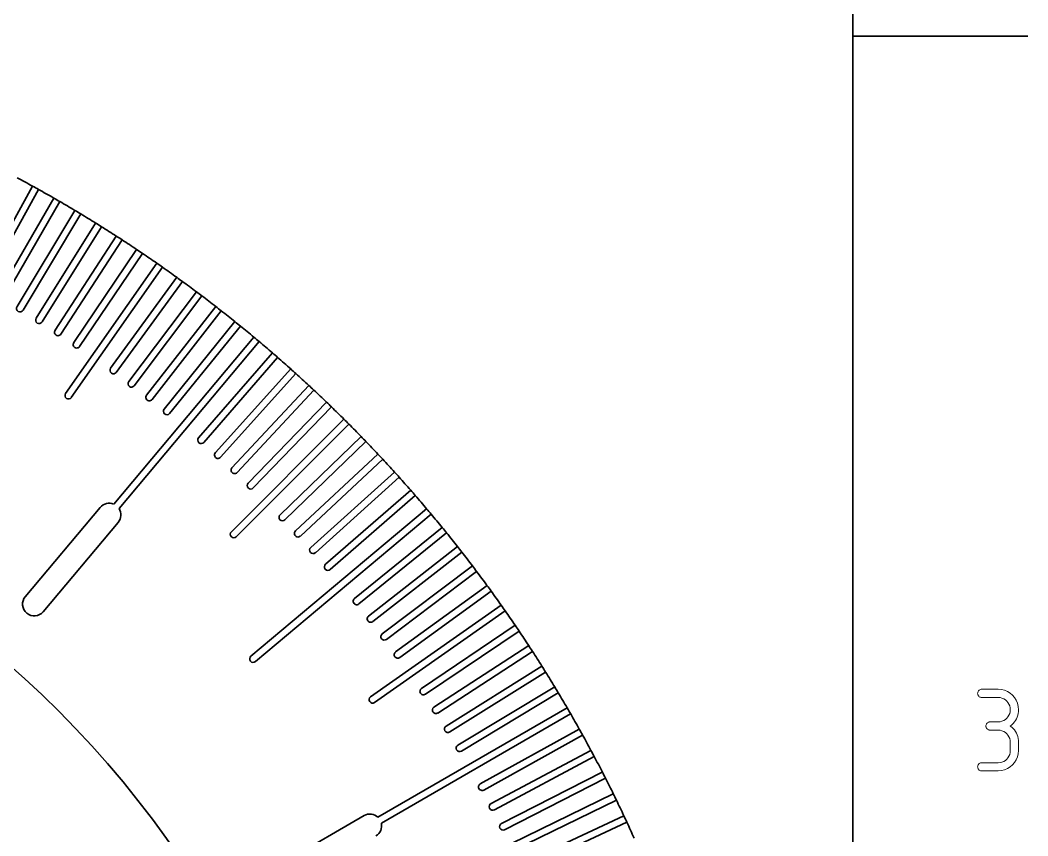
# Model space of a CAD drawing. Extents: x 0 to 297, y 0 to 210.
# Drawn here: x 251.29 to 294.5, y 123.22 to 158.19 of the extents above; entities that cross this region are included whole.
import ezdxf

# ---------------------------------------------------------------- set-up
doc = ezdxf.new("R2010")
doc.units = 0

msp = doc.modelspace()

# ---------------------------------------------------------------- linework, layer by layer
at = {"color": 7, "lineweight": 35}
msp.add_line((287, 10), (287, 200), dxfattribs=at)
at = {"color": 7, "lineweight": 35, "ltscale": 0.1875}
msp.add_line((287, 157.5), (294.5, 157.5), dxfattribs=at)
at = {"color": 7, "lineweight": 35, "ltscale": 0.120305}
msp.add_line((251.815, 151.074), (249.482, 146.865), dxfattribs=at)
at = {"color": 7, "lineweight": 35, "ltscale": 0.120311}
msp.add_line((249.745, 146.719), (252.078, 150.928), dxfattribs=at)
at = {"color": 7, "lineweight": 35, "ltscale": 0.245327}
msp.add_line((252.727, 150.562), (247.821, 142.063), dxfattribs=at)
at = {"color": 7, "lineweight": 35, "ltscale": 0.245333}
msp.add_line((248.081, 141.913), (252.987, 150.412), dxfattribs=at)
at = {"color": 7, "lineweight": 35, "ltscale": 0.120349}
msp.add_line((253.63, 150.034), (251.151, 145.908), dxfattribs=at)
at = {"color": 7, "lineweight": 35, "ltscale": 0.120355}
msp.add_line((251.408, 145.753), (253.887, 149.88), dxfattribs=at)
at = {"color": 7, "lineweight": 35, "ltscale": 0.120372}
msp.add_line((254.523, 149.491), (251.972, 145.407), dxfattribs=at)
at = {"color": 7, "lineweight": 35, "ltscale": 0.120378}
msp.add_line((252.226, 145.248), (254.778, 149.332), dxfattribs=at)
at = {"color": 7, "lineweight": 35, "ltscale": 0.120395}
msp.add_line((255.407, 148.932), (252.784, 144.893), dxfattribs=at)
at = {"color": 7, "lineweight": 35, "ltscale": 0.120402}
msp.add_line((253.036, 144.73), (255.659, 148.769), dxfattribs=at)
at = {"color": 7, "lineweight": 35, "ltscale": 0.120418}
msp.add_line((256.281, 148.358), (253.588, 144.364), dxfattribs=at)
at = {"color": 7, "lineweight": 35, "ltscale": 0.120425}
msp.add_line((253.837, 144.197), (256.53, 148.19), dxfattribs=at)
at = {"color": 7, "lineweight": 35, "ltscale": 0.170443}
msp.add_line((257.145, 147.768), (253.235, 142.184), dxfattribs=at)
at = {"color": 7, "lineweight": 35, "ltscale": 0.17045}
msp.add_line((253.48, 142.011), (257.391, 147.596), dxfattribs=at)
at = {"color": 7, "lineweight": 35, "ltscale": 0.120469}
msp.add_line((257.999, 147.164), (255.166, 143.265), dxfattribs=at)
at = {"color": 7, "lineweight": 35, "ltscale": 0.120476}
msp.add_line((255.409, 143.089), (258.242, 146.988), dxfattribs=at)
at = {"color": 7, "lineweight": 35, "ltscale": 0.120494}
msp.add_line((258.841, 146.545), (255.941, 142.696), dxfattribs=at)
at = {"color": 7, "lineweight": 35, "ltscale": 0.120502}
msp.add_line((256.18, 142.515), (259.081, 146.365), dxfattribs=at)
at = {"color": 7, "lineweight": 35, "ltscale": 0.12052}
msp.add_line((259.673, 145.911), (256.705, 142.112), dxfattribs=at)
at = {"color": 7, "lineweight": 35, "ltscale": 0.120529}
msp.add_line((256.942, 141.928), (259.91, 145.727), dxfattribs=at)
at = {"color": 7, "lineweight": 35, "ltscale": 0.120548}
msp.add_line((260.494, 145.263), (257.46, 141.516), dxfattribs=at)
at = {"color": 7, "lineweight": 35, "ltscale": 0.120556}
msp.add_line((257.693, 141.327), (260.728, 145.074), dxfattribs=at)
at = {"color": 7, "lineweight": 35, "ltscale": 0.233651}
msp.add_line((261.304, 144.601), (255.296, 137.441), dxfattribs=at)
at = {"color": 7, "lineweight": 35, "ltscale": 0.233659}
msp.add_line((255.526, 137.248), (261.534, 144.408), dxfattribs=at)
at = {"color": 7, "lineweight": 35, "ltscale": 0.120604}
msp.add_line((262.101, 143.924), (258.936, 140.283), dxfattribs=at)
at = {"color": 7, "lineweight": 35, "ltscale": 0.120612}
msp.add_line((259.163, 140.087), (262.328, 143.728), dxfattribs=at)
at = {"color": 7, "lineweight": 35, "ltscale": 0.120632}
msp.add_line((262.887, 143.234), (259.658, 139.648), dxfattribs=at)
at = {"color": 7, "lineweight": 35, "ltscale": 0.120641}
msp.add_line((259.881, 139.447), (263.11, 143.034), dxfattribs=at)
at = {"color": 7, "lineweight": 35, "ltscale": 0.120661}
msp.add_line((263.661, 142.53), (260.369, 139), dxfattribs=at)
at = {"color": 7, "lineweight": 35, "ltscale": 0.12067}
msp.add_line((260.588, 138.796), (263.88, 142.326), dxfattribs=at)
at = {"color": 7, "lineweight": 35, "ltscale": 0.120692}
msp.add_line((264.422, 141.813), (261.068, 138.34), dxfattribs=at)
at = {"color": 7, "lineweight": 35, "ltscale": 0.1207}
msp.add_line((261.284, 138.132), (264.638, 141.605), dxfattribs=at)
at = {"color": 7, "lineweight": 35, "ltscale": 0.170722}
msp.add_line((265.171, 141.083), (260.342, 136.254), dxfattribs=at)
at = {"color": 7, "lineweight": 35, "ltscale": 0.170731}
msp.add_line((260.554, 136.042), (265.383, 140.871), dxfattribs=at)
at = {"color": 7, "lineweight": 35, "ltscale": 0.120753}
msp.add_line((265.907, 140.339), (262.432, 136.984), dxfattribs=at)
at = {"color": 7, "lineweight": 35, "ltscale": 0.120761}
msp.add_line((262.641, 136.768), (266.115, 140.124), dxfattribs=at)
at = {"color": 7, "lineweight": 35, "ltscale": 0.120785}
msp.add_line((266.629, 139.583), (263.096, 136.288), dxfattribs=at)
at = {"color": 7, "lineweight": 35, "ltscale": 0.120794}
msp.add_line((263.301, 136.069), (266.834, 139.364), dxfattribs=at)
at = {"color": 7, "lineweight": 35, "ltscale": 0.120817}
msp.add_line((267.339, 138.815), (263.748, 135.581), dxfattribs=at)
at = {"color": 7, "lineweight": 35, "ltscale": 0.120826}
msp.add_line((263.948, 135.358), (267.54, 138.592), dxfattribs=at)
at = {"color": 7, "lineweight": 35, "ltscale": 0.120849}
msp.add_line((268.035, 138.034), (264.387, 134.863), dxfattribs=at)
at = {"color": 7, "lineweight": 35, "ltscale": 0.120859}
msp.add_line((264.584, 134.636), (268.232, 137.808), dxfattribs=at)
at = {"color": 7, "lineweight": 35, "ltscale": 0.125}
for p, q in [((254.721, 137.301), (251.507, 133.47)), ((252.273, 132.828), (255.487, 136.658)), ((266.039, 124.084), (261.708, 121.584))]:
    msp.add_line(p, q, dxfattribs=at)
at = {"color": 7, "lineweight": 35, "ltscale": 0.245882}
msp.add_line((268.717, 137.241), (261.183, 130.919), dxfattribs=at)
at = {"color": 7, "lineweight": 35, "ltscale": 0.245892}
msp.add_line((261.376, 130.689), (268.91, 137.011), dxfattribs=at)
at = {"color": 7, "lineweight": 35, "ltscale": 0.120916}
msp.add_line((269.386, 136.436), (265.627, 133.393), dxfattribs=at)
at = {"color": 7, "lineweight": 35, "ltscale": 0.120926}
msp.add_line((265.816, 133.159), (269.575, 136.204), dxfattribs=at)
at = {"color": 7, "lineweight": 35, "ltscale": 0.12095}
msp.add_line((270.04, 135.62), (266.228, 132.642), dxfattribs=at)
at = {"color": 7, "lineweight": 35, "ltscale": 0.120959}
msp.add_line((266.412, 132.405), (270.225, 135.384), dxfattribs=at)
at = {"color": 7, "lineweight": 35, "ltscale": 0.120984}
msp.add_line((270.68, 134.793), (266.815, 131.88), dxfattribs=at)
at = {"color": 7, "lineweight": 35, "ltscale": 0.120994}
msp.add_line((266.996, 131.641), (270.861, 134.553), dxfattribs=at)
at = {"color": 7, "lineweight": 35, "ltscale": 0.121019}
msp.add_line((271.306, 133.954), (267.389, 131.109), dxfattribs=at)
at = {"color": 7, "lineweight": 35, "ltscale": 0.121029}
msp.add_line((267.566, 130.866), (271.482, 133.712), dxfattribs=at)
at = {"color": 7, "lineweight": 35, "ltscale": 0.171055}
msp.add_line((271.916, 133.105), (266.312, 129.18), dxfattribs=at)
at = {"color": 7, "lineweight": 35, "ltscale": 0.171065}
msp.add_line((266.484, 128.935), (272.089, 132.859), dxfattribs=at)
at = {"color": 7, "lineweight": 35, "ltscale": 0.12109}
msp.add_line((272.512, 132.245), (268.497, 129.536), dxfattribs=at)
at = {"color": 7, "lineweight": 35, "ltscale": 0.121101}
msp.add_line((268.665, 129.288), (272.68, 131.996), dxfattribs=at)
at = {"color": 7, "lineweight": 35, "ltscale": 0.121127}
msp.add_line((273.093, 131.375), (269.03, 128.736), dxfattribs=at)
at = {"color": 7, "lineweight": 35, "ltscale": 0.121138}
msp.add_line((269.193, 128.484), (273.257, 131.123), dxfattribs=at)
at = {"color": 7, "lineweight": 35, "ltscale": 0.121164}
msp.add_line((273.659, 130.495), (269.549, 127.926), dxfattribs=at)
at = {"color": 7, "lineweight": 35, "ltscale": 0.121174}
msp.add_line((269.708, 127.672), (273.818, 130.24), dxfattribs=at)
at = {"color": 7, "lineweight": 35, "ltscale": 0.1212}
msp.add_line((274.209, 129.605), (270.053, 127.108), dxfattribs=at)
at = {"color": 7, "lineweight": 35, "ltscale": 0.121212}
msp.add_line((270.208, 126.851), (274.364, 129.348), dxfattribs=at)
at = {"color": 7, "lineweight": 35, "ltscale": 0.234313}
msp.add_line((274.743, 128.705), (266.627, 124.019), dxfattribs=at)
at = {"color": 7, "lineweight": 35, "ltscale": 0.234325}
msp.add_line((266.777, 123.759), (274.894, 128.446), dxfattribs=at)
at = {"color": 7, "lineweight": 35, "ltscale": 0.121276}
msp.add_line((275.262, 127.797), (271.02, 125.445), dxfattribs=at)
at = {"color": 7, "lineweight": 35, "ltscale": 0.121288}
msp.add_line((271.165, 125.182), (275.408, 127.534), dxfattribs=at)
at = {"color": 7, "lineweight": 35, "ltscale": 0.121315}
msp.add_line((275.765, 126.879), (271.481, 124.601), dxfattribs=at)
at = {"color": 7, "lineweight": 35, "ltscale": 0.121326}
msp.add_line((271.621, 124.336), (275.906, 126.614), dxfattribs=at)
at = {"color": 7, "lineweight": 35, "ltscale": 0.121353}
msp.add_line((276.252, 125.953), (271.927, 123.749), dxfattribs=at)
at = {"color": 7, "lineweight": 35, "ltscale": 0.121364}
msp.add_line((272.063, 123.482), (276.389, 125.686), dxfattribs=at)
at = {"color": 7, "lineweight": 35, "ltscale": 0.121392}
msp.add_line((276.723, 125.018), (272.358, 122.89), dxfattribs=at)
at = {"color": 7, "lineweight": 35, "ltscale": 0.121404}
msp.add_line((272.49, 122.62), (276.855, 124.749), dxfattribs=at)
at = {"color": 7, "lineweight": 35, "ltscale": 0.171431}
msp.add_line((277.177, 124.075), (270.962, 121.177), dxfattribs=at)
at = {"color": 7, "lineweight": 35, "ltscale": 0.171443}
msp.add_line((271.089, 120.906), (277.304, 123.804), dxfattribs=at)
at = {"color": 255, "lineweight": 13}
msp.add_lwpolyline([(293.224, 127.75), (293.31, 127.743), (293.391, 127.724), (293.466, 127.692), (293.535, 127.65), (293.596, 127.598), (293.648, 127.537), (293.69, 127.469), (293.721, 127.393), (293.741, 127.312), (293.748, 127.226), (293.748, 126.879), (293.741, 126.792), (293.721, 126.711), (293.69, 126.635), (293.648, 126.566), (293.596, 126.504), (293.535, 126.452), (293.466, 126.409), (293.391, 126.377), (293.31, 126.357), (293.224, 126.35), (292.524, 126.35), (292.495, 126.348), (292.468, 126.342), (292.443, 126.331), (292.419, 126.318), (292.399, 126.301), (292.381, 126.281), (292.367, 126.259), (292.356, 126.234), (292.35, 126.207), (292.348, 126.179), (292.35, 126.15), (292.356, 126.123), (292.367, 126.097), (292.381, 126.074), (292.399, 126.054), (292.419, 126.036), (292.443, 126.022), (292.468, 126.011), (292.495, 126.005), (292.524, 126.002), (293.224, 126.002), (293.366, 126.014), (293.501, 126.047), (293.627, 126.1), (293.742, 126.171), (293.844, 126.259), (293.931, 126.361), (294.002, 126.476), (294.055, 126.601), (294.089, 126.736), (294.1, 126.879), (294.1, 127.226), (294.096, 127.309), (294.085, 127.391), (294.066, 127.47), (294.041, 127.547), (294.008, 127.62), (293.969, 127.69), (293.923, 127.757), (293.871, 127.818), (293.812, 127.875), (293.748, 127.926), (293.812, 127.979), (293.871, 128.037), (293.923, 128.099), (293.969, 128.166), (294.008, 128.236), (294.041, 128.309), (294.066, 128.386), (294.085, 128.464), (294.096, 128.545), (294.1, 128.626), (294.089, 128.769), (294.055, 128.903), (294.002, 129.029), (293.931, 129.144), (293.844, 129.246), (293.742, 129.334), (293.627, 129.405), (293.501, 129.458), (293.366, 129.491), (293.224, 129.502), (292.524, 129.502), (292.495, 129.5), (292.468, 129.494), (292.443, 129.483), (292.419, 129.469), (292.399, 129.451), (292.381, 129.431), (292.367, 129.407), (292.356, 129.382), (292.35, 129.355), (292.348, 129.326), (292.35, 129.298), (292.356, 129.27), (292.367, 129.245), (292.381, 129.222), (292.399, 129.201), (292.419, 129.184), (292.443, 129.17), (292.468, 129.159), (292.495, 129.152), (292.524, 129.15), (293.224, 129.15), (293.31, 129.143), (293.391, 129.124), (293.466, 129.092), (293.535, 129.05), (293.596, 128.998), (293.648, 128.937), (293.69, 128.869), (293.721, 128.793), (293.741, 128.712), (293.748, 128.626), (293.741, 128.541), (293.721, 128.461), (293.69, 128.386), (293.648, 128.317), (293.596, 128.256), (293.535, 128.204), (293.466, 128.161), (293.391, 128.129), (293.31, 128.109), (293.224, 128.102), (292.876, 128.102), (292.848, 128.1), (292.82, 128.094), (292.795, 128.083), (292.772, 128.069), (292.751, 128.051), (292.734, 128.031), (292.72, 128.007), (292.709, 127.982), (292.702, 127.955), (292.7, 127.926), (292.702, 127.897), (292.709, 127.87), (292.72, 127.845), (292.734, 127.822), (292.751, 127.801), (292.772, 127.784), (292.795, 127.77), (292.82, 127.759), (292.848, 127.752), (292.876, 127.75)], close=True, dxfattribs=at)
at = {"color": 7, "lineweight": 35}
for radius in [42.5, 32.5]:
    msp.add_circle((222.901, 98.5), radius, dxfattribs=at)
for centre, radius, start, end in [((222.901, 98.5), 60, 61.18953, 61.90159), ((222.901, 98.5), 60, 60.90306, 61.18953), ((222.901, 98.5), 60, 60.19099, 60.90306), ((222.901, 98.5), 60, 59.90451, 60.19099), ((222.901, 98.5), 60, 59.19242, 59.90451), ((222.901, 98.5), 60, 58.90594, 59.19242), ((222.901, 98.5), 60, 58.19385, 58.90594), ((222.901, 98.5), 60, 57.90736, 58.19385), ((222.901, 98.5), 60, 57.19525, 57.90736), ((222.901, 98.5), 60, 56.90877, 57.19525), ((222.901, 98.5), 60, 56.19664, 56.90877), ((222.901, 98.5), 60, 55.91016, 56.19664), ((222.901, 98.5), 60, 55.19801, 55.91016), ((222.901, 98.5), 60, 54.91153, 55.19801), ((222.901, 98.5), 60, 54.19937, 54.91153), ((222.901, 98.5), 60, 53.91289, 54.19937), ((222.901, 98.5), 60, 53.20071, 53.91289), ((222.901, 98.5), 60, 52.91423, 53.20071), ((222.901, 98.5), 60, 52.20203, 52.91423), ((251.279, 145.83), 0.15, 149, 329), ((222.901, 98.5), 60, 51.91555, 52.20203), ((222.901, 98.5), 60, 51.20334, 51.91555), ((252.099, 145.328), 0.15, 148, 328), ((222.901, 98.5), 60, 50.91686, 51.20334), ((252.91, 144.811), 0.15, 147, 327), ((222.901, 98.5), 60, 50.20462, 50.91686), ((253.712, 144.28), 0.15, 146, 326), ((222.901, 98.5), 60, 49.91814, 50.20462), ((222.901, 98.5), 60, 49.20589, 49.91814), ((222.901, 98.5), 60, 48.91941, 49.20589), ((222.901, 98.5), 60, 48.20714, 48.91941), ((255.288, 143.177), 0.15, 144, 324), ((222.901, 98.5), 60, 47.92066, 48.20714), ((256.061, 142.605), 0.15, 143, 323), ((222.901, 98.5), 60, 47.20837, 47.92066), ((253.358, 142.097), 0.15, 145, 325), ((222.901, 98.5), 60, 46.92189, 47.20837), ((222.901, 98.5), 60, 46.20958, 46.92189), ((256.824, 142.02), 0.15, 142, 322), ((222.901, 98.5), 60, 45.92309, 46.20958), ((257.576, 141.421), 0.15, 141, 321), ((222.901, 98.5), 60, 45.21076, 45.92309), ((222.901, 98.5), 60, 44.92429, 45.21076), ((222.901, 98.5), 60, 44.21193, 44.92429), ((259.05, 140.185), 0.15, 139, 319), ((222.901, 98.5), 60, 43.92545, 44.21193), ((222.901, 98.5), 60, 43.21308, 43.92545), ((259.77, 139.548), 0.15, 138, 318), ((222.901, 98.5), 60, 42.9266, 43.21308), ((222.901, 98.5), 60, 42.21421, 42.9266), ((260.479, 138.898), 0.15, 137, 317), ((222.901, 98.5), 60, 41.92772, 42.21421), ((261.176, 138.236), 0.15, 136, 316), ((222.901, 98.5), 60, 41.21531, 41.92772), ((222.901, 98.5), 60, 40.92883, 41.21531), ((255.104, 136.979), 0.5, 67.4576, 140), ((222.901, 98.5), 60, 40.21639, 40.92883), ((255.104, 136.979), 0.5, 320, 32.5424), ((222.901, 98.5), 60, 39.92991, 40.21639), ((222.901, 98.5), 60, 39.21745, 39.92991), ((262.536, 136.876), 0.15, 134, 314), ((260.448, 136.148), 0.15, 135, 315), ((263.198, 136.179), 0.15, 133, 313), ((222.901, 98.5), 60, 38.93097, 39.21745), ((222.901, 98.5), 60, 38.21849, 38.93097), ((263.848, 135.47), 0.15, 132, 312), ((222.901, 98.5), 60, 37.93201, 38.21849), ((222.901, 98.5), 60, 37.2195, 37.93201), ((264.485, 134.749), 0.15, 131, 311), ((222.901, 98.5), 60, 36.93303, 37.2195), ((222.901, 98.5), 60, 36.2205, 36.93303), ((222.901, 98.5), 60, 35.93401, 36.2205), ((222.901, 98.5), 60, 35.22146, 35.93401), ((251.89, 133.149), 0.5, 140, 320), ((265.721, 133.276), 0.15, 129, 309), ((222.901, 98.5), 60, 34.93498, 35.22146), ((222.901, 98.5), 60, 34.22241, 34.93498), ((266.32, 132.523), 0.15, 128, 308), ((222.901, 98.5), 60, 33.93593, 34.22241), ((266.905, 131.76), 0.15, 127, 307), ((222.901, 98.5), 60, 33.22333, 33.93593), ((222.901, 98.5), 60, 32.93685, 33.22333), ((267.478, 130.987), 0.15, 126, 306), ((222.901, 98.5), 60, 32.22422, 32.93685), ((261.279, 130.804), 0.15, 130, 310), ((222.901, 98.5), 60, 31.93774, 32.22422), ((222.901, 98.5), 60, 31.22509, 31.93774), ((268.581, 129.412), 0.15, 124, 304), ((222.901, 98.5), 60, 30.93862, 31.22509), ((222.901, 98.5), 60, 30.22594, 30.93862), ((266.398, 129.057), 0.15, 125, 305), ((269.111, 128.61), 0.15, 123, 303), ((222.901, 98.5), 60, 29.93946, 30.22594), ((222.901, 98.5), 60, 29.22676, 29.93946), ((269.628, 127.799), 0.15, 122, 302), ((222.901, 98.5), 60, 28.94028, 29.22676), ((222.901, 98.5), 60, 28.22755, 28.94028), ((270.131, 126.979), 0.15, 121, 301), ((222.901, 98.5), 60, 27.94107, 28.22755), ((222.901, 98.5), 60, 27.22832, 27.94107), ((222.901, 98.5), 60, 26.94185, 27.22832), ((271.092, 125.313), 0.15, 119, 299), ((222.901, 98.5), 60, 26.22907, 26.94185), ((222.901, 98.5), 60, 25.94259, 26.22907), ((271.551, 124.468), 0.15, 118, 298), ((222.901, 98.5), 60, 25.22979, 25.94259), ((266.289, 123.65), 0.5, 47.4576, 120), ((222.901, 98.5), 60, 24.94331, 25.22979), ((266.289, 123.65), 0.5, 300, 12.5424), ((271.995, 123.615), 0.15, 117, 297), ((222.901, 98.5), 60, 24.23048, 24.94331)]:
    msp.add_arc(centre, radius, start, end, dxfattribs=at)

doc.saveas('drawing.dxf')
